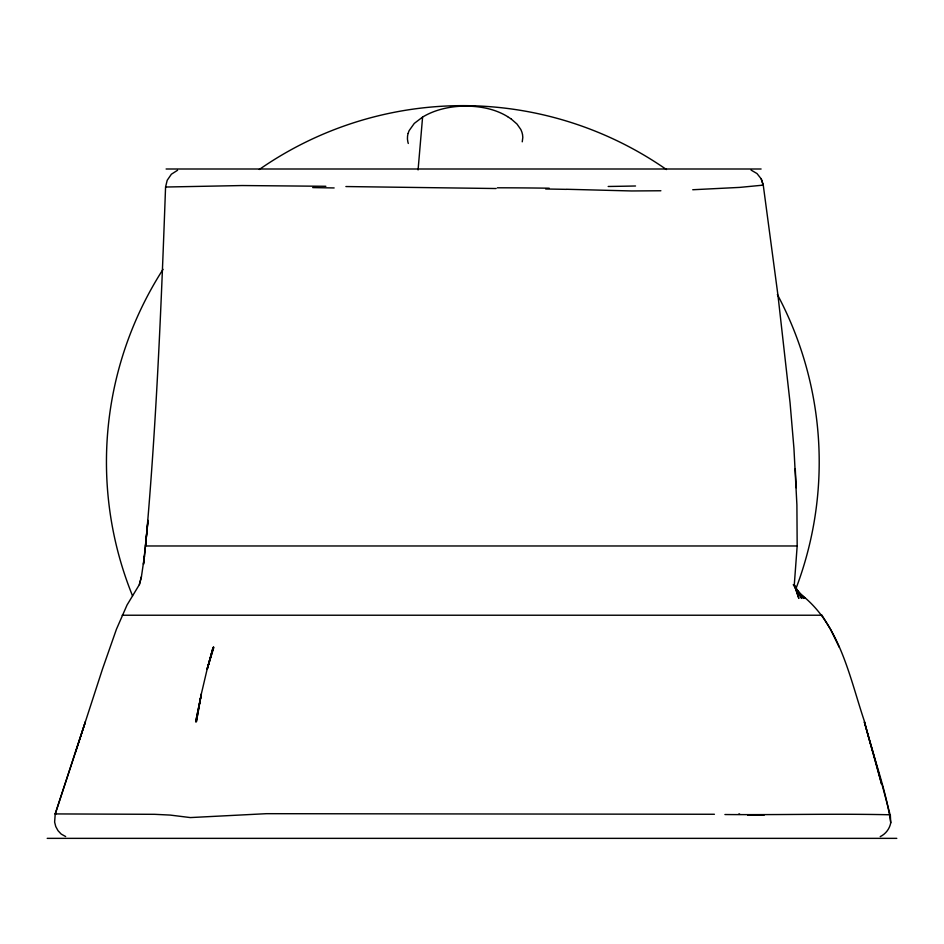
<?xml version="1.0" encoding="UTF-8"?>
<svg xmlns="http://www.w3.org/2000/svg" width="944" height="944" viewBox="0 0 944 944"><rect width="100%" height="100%" fill="white"/><g stroke="black" fill="none" stroke-linecap="round" stroke-linejoin="round"><path stroke-width="1.42" d="M796.229 589.929L803.674 598.402L793.267 584.631L801.621 598.402L794.175 584.631L798.848 598.402L794.305 584.631L797.173 545.974L796.901 504.887L793.939 448.329L790.069 402.84L777.962 295.319L763.259 185.13L762.433 184.788M714.419 814.271L266.456 813.681L190.346 817.575L170.25 815.085L154.651 814.318L55.224 813.917L85.361 721.9L55.224 813.917L54.622 822.094L55.743 826.519L57.997 830.661L61.218 834.095L65.667 836.537M418.074 169.932L422.593 117.08C435.916 108.973 452.518 105.858 467.41 106.106M144.467 555.992L148.031 520.392L143.5 564.311L144.456 555.992L141.435 576.666L139.358 584.631L127.062 604.974L116.454 629.2L102.483 669.072L75.544 752.061M201.367 694.1L195.668 721.9L201.32 694.1L196.34 721.9L201.296 694.1L207.173 669.072L213.132 647.301L207.196 669.072L213.887 647.301M522.244 141.824L522.787 137.588A16.308 16.308 0 0 0 522.775 136.927L522.563 134.815M408.032 133.706L407.678 135.334A17.322 17.322 0 0 0 407.525 136.538L407.454 138.449A16.898 16.898 0 0 0 407.489 139.37L407.596 140.337M139.358 584.631L141.435 576.666M408.127 133.375L408.917 131.145A19.069 19.069 0 0 1 409.165 130.591L414.286 123.404L422.593 117.08M798.884 592.891C839.759 622.851 849.34 676.742 864.621 721.9C872.693 755.637 885.873 788.547 890.747 822.814C889.649 828.773 885.684 833.989 880.221 836.632M177.59 170.25L171.383 174.215L167.206 180.28L165.566 186.995C161.235 306.753 156.35 426.594 145.541 545.974L797.314 545.974M55.224 813.917L56.05 813.87M889.637 814.849L890.322 814.814L890.747 822.814M692.731 189.744L739.718 187.396L763.259 185.13L761.218 178.876L756.982 173.543L751.094 170.097M660.883 190.759L631.571 190.959L566.978 189.284M462.831 105.704L467.15 105.728M166.109 169L761.1 169M122.165 615.228L821.835 615.228M47.2 838.355L896.8 838.355M496.143 188.529L345.893 186.546M325.869 186.287L242.16 185.543L166.073 187.018M888.493 814.743C833.941 813.563 779.402 815.002 724.909 814.53M467.551 106.117C481.44 106.424 495.671 109.244 507.577 116.619M890.109 814.778L881.944 784.122M507.636 116.655L511.105 118.944M511.341 119.109L516.982 124.03L520.746 129.399A18.455 18.455 0 0 1 520.935 129.765L521.82 131.924A17.405 17.405 0 0 1 521.997 132.443L522.504 134.508M798.589 592.891L804.949 598.402L796.358 589.552M821.941 615.228L830.46 629.2L839.263 647.301M761.218 178.876L763.2 184.953M407.655 140.786L407.985 142.379A18.514 18.514 0 0 0 408.292 143.464M795.273 468.802L796.181 487.682M738.928 813.893A99.887 2.844 -0.7 0 1 739.553 814.377M747.672 815.097A1464.191 1.286 -0.1 0 1 764.227 815.097M635.524 185.992A303.779 12.178 0.4 0 1 608.184 186.475M545.679 189.001A260.792 18.172 -0.4 0 1 566.506 189.366M497.346 187.797A270.562 18.868 -0.4 0 1 549.196 188.21M334.141 187.939A306.953 15.541 -0.6 0 1 312.688 187.585M777.372 294.493A356.372 356.372 0 0 1 795.733 589.209M132.538 595.865A356.372 356.372 0 0 1 163.029 269.347M259.293 169.483A356.372 356.372 0 0 1 666.464 169.554M213.427 647.301L207.184 669.072L213.427 647.301M873.023 752.061L864.315 721.9L881.59 784.122L873.023 752.061"/></g></svg>
